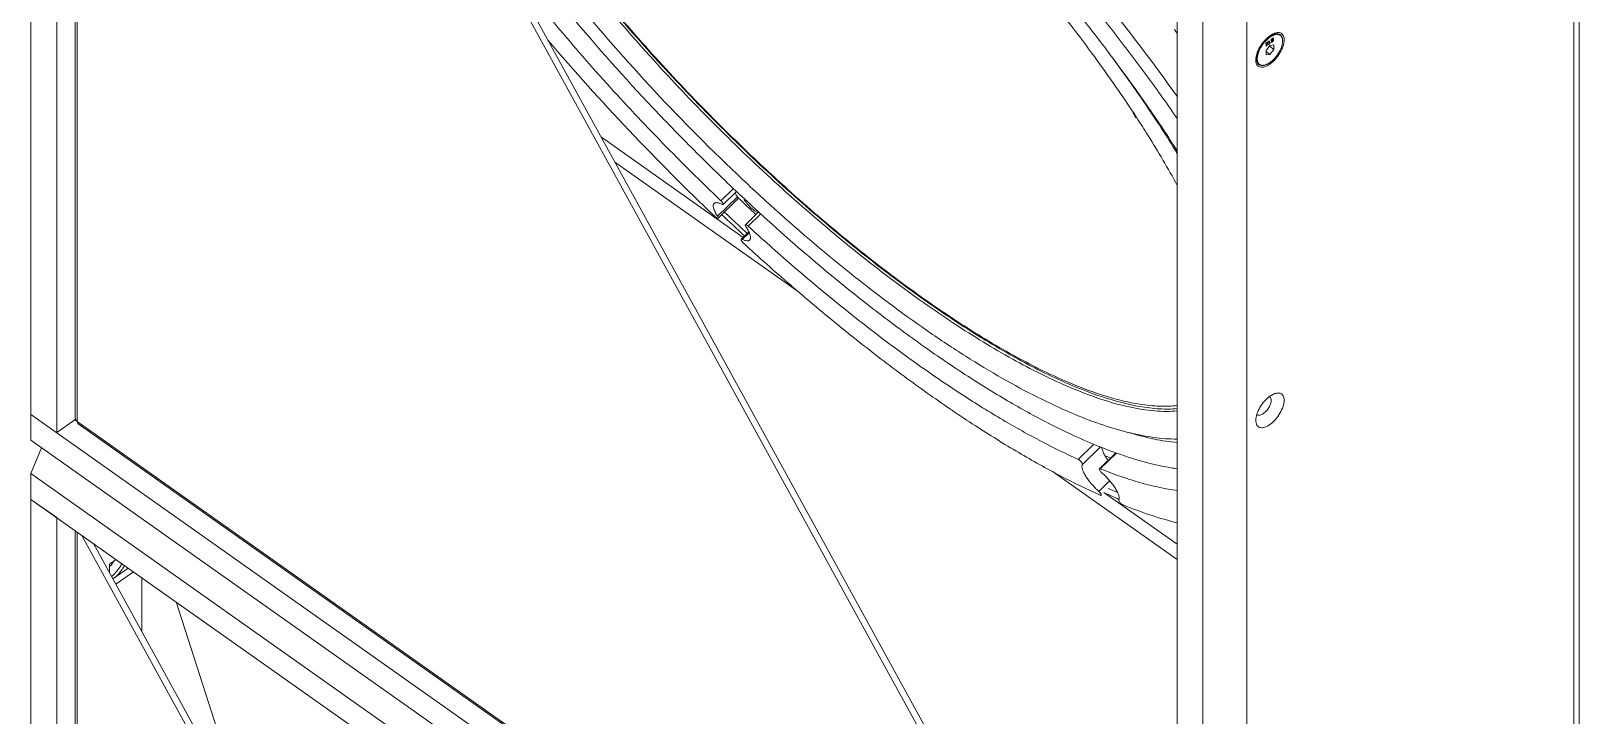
# Model space of a CAD drawing. Header units: millimetres. Extents: x 0 to 9253, y 0 to 2730.
# Drawn here: x 4928.4 to 5353.4, y 1533.5 to 1721.4 of the extents above; entities that cross this region are included whole.
import ezdxf

# ---------------------------------------------------------------- set-up
doc = ezdxf.new("R2010")
doc.units = ezdxf.units.MM
doc.layers.get('0').update_dxf_attribs({"lineweight": 13})

msp = doc.modelspace()

# ---------------------------------------------------------------- linework, layer by layer
at = {"color": 7, "linetype": 'Continuous'}
for p, q in [((4928.45, 1608.97), (4928.45, 1958.29)), ((4935.52, 1953.29), (4935.52, 1611.04)), ((4940.59, 1949.7), (4940.59, 1615.09)), ((4941.17, 1949.29), (4941.17, 1614.09)), ((4942.42, 1948.41), (5243.11, 1400.59)), ((5243.11, 1404.16), (4945.62, 1946.14)), ((5353.42, 1808.04), (5353.42, 1445.29)), ((5352, 1447.06), (5352, 1797.79)), ((5243.11, 1735.79), (5243.11, 1393.54)), ((5262.2, 1734.29), (5262.2, 1383.56)), ((5250.18, 1381.47), (5250.18, 1730.79)), ((5267.52, 1718.1), (5267.41, 1717.88)), ((5267.41, 1717.73), (5267.52, 1717.95)), ((5267.41, 1717.73), (5267.41, 1717.88)), ((5267.46, 1717.99), (5267.52, 1717.95)), ((5268.56, 1717.38), (5267.5, 1716.02)), ((5267.52, 1718.1), (5267.64, 1718.18)), ((5267.52, 1717.19), (5267.52, 1717.95)), ((5267.57, 1717.32), (5267.52, 1717.29)), ((5267.64, 1717.27), (5267.52, 1717.19)), ((5267.57, 1718.13), (5267.57, 1717.32)), ((5267.57, 1717.32), (5267.64, 1717.27)), ((5267.64, 1718.18), (5267.64, 1717.27)), ((5267.81, 1718.03), (5267.79, 1717.92)), ((5267.79, 1717.75), (5267.79, 1717.92)), ((5267.79, 1717.75), (5267.81, 1717.66)), ((5267.83, 1718.1), (5267.81, 1718.03)), ((5267.82, 1718.09), (5267.81, 1718.02)), ((5267.81, 1718.02), (5267.81, 1717.88)), ((5267.81, 1718.02), (5267.88, 1717.97)), ((5267.81, 1717.88), (5267.83, 1717.78)), ((5267.81, 1717.88), (5267.88, 1717.83)), ((5267.81, 1717.66), (5267.83, 1717.62)), ((5267.86, 1718.21), (5267.83, 1718.1)), ((5267.83, 1717.78), (5267.9, 1717.73)), ((5267.83, 1717.78), (5267.91, 1717.72)), ((5267.83, 1717.62), (5267.86, 1717.57)), ((5267.84, 1718.14), (5267.9, 1718.1)), ((5267.85, 1717.6), (5267.84, 1717.6)), ((5267.95, 1717.61), (5267.85, 1717.6)), ((5267.85, 1717.6), (5267.92, 1717.55)), ((5267.92, 1718.31), (5267.86, 1718.21)), ((5267.86, 1717.57), (5267.92, 1717.55)), ((5267.88, 1717.97), (5267.9, 1718.1)), ((5267.88, 1717.97), (5267.88, 1717.83)), ((5267.9, 1717.73), (5267.88, 1717.83)), ((5267.9, 1718.1), (5267.98, 1718.27)), ((5267.98, 1717.67), (5267.9, 1717.73)), ((5267.91, 1717.72), (5267.98, 1717.67)), ((5268.02, 1718.43), (5267.92, 1718.31)), ((5267.92, 1718.31), (5267.98, 1718.27)), ((5267.92, 1717.55), (5268.02, 1717.56)), ((5268.06, 1717.67), (5267.95, 1717.61)), ((5267.95, 1717.61), (5268.02, 1717.56)), ((5267.98, 1718.39), (5268.04, 1718.35)), ((5267.98, 1718.27), (5268.04, 1718.35)), ((5268.04, 1717.67), (5267.98, 1717.67)), ((5268.13, 1718.53), (5268.02, 1718.43)), ((5268.02, 1717.56), (5268.13, 1717.62)), ((5268.04, 1718.35), (5268.13, 1718.43)), ((5268.13, 1717.72), (5268.04, 1717.67)), ((5268.09, 1717.7), (5268.06, 1717.67)), ((5268.06, 1717.67), (5268.13, 1717.62)), ((5268.07, 1718.48), (5268.13, 1718.43)), ((5268.15, 1718.53), (5268.1, 1718.5)), ((5268.24, 1718.59), (5268.13, 1718.53)), ((5268.13, 1718.43), (5268.23, 1718.48)), ((5268.23, 1717.8), (5268.13, 1717.72)), ((5268.13, 1717.62), (5268.24, 1717.72)), ((5268.21, 1718.53), (5268.15, 1718.53)), ((5268.15, 1718.53), (5268.23, 1718.48)), ((5268.18, 1717.76), (5268.24, 1717.72)), ((5268.21, 1718.53), (5268.28, 1718.48)), ((5268.23, 1718.48), (5268.28, 1718.48)), ((5268.28, 1717.88), (5268.23, 1717.8)), ((5268.34, 1718.6), (5268.24, 1718.59)), ((5268.24, 1717.72), (5268.34, 1717.84)), ((5268.28, 1718.48), (5268.36, 1718.42)), ((5268.36, 1718.05), (5268.28, 1717.88)), ((5268.28, 1717.88), (5268.34, 1717.84)), ((5268.33, 1717.99), (5268.4, 1717.94)), ((5268.4, 1718.58), (5268.34, 1718.6)), ((5268.34, 1717.84), (5268.4, 1717.94)), ((5268.35, 1718.6), (5268.36, 1718.58)), ((5268.36, 1718.58), (5268.43, 1718.53)), ((5268.36, 1718.58), (5268.38, 1718.54)), ((5268.36, 1718.42), (5268.38, 1718.32)), ((5268.38, 1718.18), (5268.36, 1718.05)), ((5268.36, 1718.1), (5268.43, 1718.05)), ((5268.38, 1718.17), (5268.37, 1718.11)), ((5268.38, 1718.54), (5268.4, 1718.45)), ((5268.38, 1718.54), (5268.45, 1718.49)), ((5268.38, 1718.18), (5268.38, 1718.32)), ((5268.4, 1718.28), (5268.38, 1718.17)), ((5268.38, 1718.17), (5268.45, 1718.12)), ((5268.43, 1718.53), (5268.4, 1718.58)), ((5268.4, 1718.45), (5268.4, 1718.28)), ((5268.4, 1718.45), (5268.47, 1718.4)), ((5268.4, 1718.28), (5268.47, 1718.23)), ((5268.4, 1717.94), (5268.43, 1718.05)), ((5268.4, 1717.16), (5269.63, 1716.3)), ((5268.45, 1718.49), (5268.43, 1718.53)), ((5268.43, 1718.05), (5268.45, 1718.12)), ((5268.47, 1718.4), (5268.45, 1718.49)), ((5268.45, 1718.12), (5268.47, 1718.23)), ((5268.47, 1718.4), (5268.47, 1718.23)), ((5269.63, 1717.52), (5268.56, 1717.38)), ((5268.62, 1718.07), (5268.72, 1718.13)), ((5268.62, 1717.97), (5268.62, 1718.07)), ((5268.72, 1718.04), (5268.62, 1717.97)), ((5268.65, 1718.09), (5268.72, 1718.04)), ((5268.67, 1720.12), (5269.56, 1720.43)), ((5268.72, 1718.13), (5268.72, 1718.04)), ((5268.91, 1718.93), (5268.87, 1718.8)), ((5268.87, 1718.73), (5268.87, 1718.8)), ((5268.87, 1718.73), (5268.91, 1718.65)), ((5268.9, 1718.9), (5268.97, 1718.85)), ((5268.9, 1718.88), (5268.9, 1718.86)), ((5268.9, 1718.86), (5268.97, 1718.81)), ((5268.9, 1718.86), (5268.92, 1718.82)), ((5268.99, 1718.68), (5268.9, 1718.67)), ((5268.97, 1719.04), (5268.91, 1718.93)), ((5268.91, 1718.65), (5268.97, 1718.62)), ((5268.91, 1718.38), (5269, 1718.45)), ((5268.91, 1718.38), (5268.93, 1718.34)), ((5268.92, 1718.82), (5268.99, 1718.77)), ((5268.92, 1718.82), (5268.95, 1718.79)), ((5269.01, 1718.36), (5268.92, 1718.35)), ((5268.93, 1718.96), (5268.99, 1718.92)), ((5268.93, 1718.34), (5268.99, 1718.3)), ((5268.95, 1718.79), (5269.02, 1718.74)), ((5269.06, 1719.17), (5268.97, 1719.04)), ((5268.97, 1719.05), (5269.02, 1719.01)), ((5268.97, 1718.85), (5268.99, 1718.92)), ((5268.97, 1718.85), (5268.97, 1718.81)), ((5268.99, 1718.77), (5268.97, 1718.81)), ((5268.97, 1718.62), (5269.06, 1718.63)), ((5268.99, 1718.92), (5269.02, 1719.01)), ((5269.02, 1718.74), (5268.99, 1718.77)), ((5269.09, 1718.72), (5268.99, 1718.68)), ((5268.99, 1718.68), (5269.06, 1718.63)), ((5268.99, 1718.3), (5269.08, 1718.31)), ((5269.04, 1718.42), (5269, 1718.45)), ((5269.11, 1718.41), (5269.01, 1718.36)), ((5269.01, 1718.36), (5269.08, 1718.31)), ((5269.02, 1719.01), (5269.08, 1719.09)), ((5269.08, 1718.74), (5269.02, 1718.74)), ((5269.03, 1719.12), (5269.08, 1719.09)), ((5269.1, 1718.42), (5269.04, 1718.42)), ((5269.16, 1719.26), (5269.06, 1719.17)), ((5269.06, 1718.63), (5269.16, 1718.67)), ((5269.08, 1719.19), (5269.14, 1719.15)), ((5269.08, 1719.09), (5269.14, 1719.15)), ((5269.14, 1718.76), (5269.08, 1718.74)), ((5269.08, 1718.31), (5269.18, 1718.36)), ((5269.13, 1718.75), (5269.09, 1718.72)), ((5269.09, 1718.72), (5269.16, 1718.67)), ((5269.16, 1718.44), (5269.1, 1718.42)), ((5269.15, 1718.44), (5269.11, 1718.41)), ((5269.11, 1718.41), (5269.18, 1718.36)), ((5269.27, 1719.24), (5269.14, 1719.15)), ((5269.14, 1718.76), (5269.27, 1718.85)), ((5269.16, 1719.26), (5269.25, 1719.32)), ((5269.25, 1718.74), (5269.16, 1718.67)), ((5269.16, 1718.44), (5269.27, 1718.52)), ((5269.18, 1718.79), (5269.25, 1718.74)), ((5269.18, 1718.46), (5269.25, 1718.41)), ((5269.25, 1718.41), (5269.18, 1718.36)), ((5269.2, 1719.29), (5269.27, 1719.24)), ((5269.26, 1719.31), (5269.21, 1719.29)), ((5269.35, 1719.37), (5269.25, 1719.32)), ((5269.25, 1718.74), (5269.35, 1718.83)), ((5269.25, 1718.41), (5269.35, 1718.5)), ((5269.31, 1719.31), (5269.26, 1719.31)), ((5269.26, 1719.31), (5269.33, 1719.26)), ((5269.27, 1719.24), (5269.33, 1719.26)), ((5269.33, 1718.91), (5269.27, 1718.85)), ((5269.33, 1718.58), (5269.27, 1718.52)), ((5269.29, 1718.87), (5269.35, 1718.83)), ((5269.29, 1718.54), (5269.35, 1718.5)), ((5269.31, 1719.31), (5269.38, 1719.26)), ((5269.33, 1719.26), (5269.38, 1719.26)), ((5269.38, 1718.99), (5269.33, 1718.91)), ((5269.38, 1718.66), (5269.33, 1718.58)), ((5269.44, 1719.38), (5269.35, 1719.37)), ((5269.35, 1718.83), (5269.46, 1718.99)), ((5269.35, 1718.5), (5269.44, 1718.62)), ((5269.38, 1719.26), (5269.42, 1719.23)), ((5269.42, 1719.08), (5269.38, 1718.99)), ((5269.42, 1718.75), (5269.38, 1718.66)), ((5269.39, 1718.66), (5269.44, 1718.62)), ((5269.4, 1719.03), (5269.46, 1718.99)), ((5269.42, 1719.23), (5269.44, 1719.19)), ((5269.44, 1719.15), (5269.42, 1719.08)), ((5269.44, 1718.82), (5269.42, 1718.75)), ((5269.43, 1718.79), (5269.5, 1718.74)), ((5269.44, 1719.38), (5269.47, 1719.32)), ((5269.5, 1719.34), (5269.44, 1719.38)), ((5269.44, 1719.15), (5269.44, 1719.19)), ((5269.46, 1718.95), (5269.44, 1718.82)), ((5269.44, 1718.62), (5269.5, 1718.74)), ((5269.47, 1718.92), (5269.45, 1718.85)), ((5269.46, 1718.95), (5269.46, 1718.99)), ((5269.47, 1719.32), (5269.49, 1719.2)), ((5269.47, 1719.32), (5269.54, 1719.27)), ((5269.49, 1719.06), (5269.47, 1718.92)), ((5269.47, 1718.92), (5269.54, 1718.87)), ((5269.49, 1719.2), (5269.49, 1719.06)), ((5269.49, 1719.2), (5269.56, 1719.15)), ((5269.49, 1719.06), (5269.56, 1719.01)), ((5269.54, 1719.27), (5269.5, 1719.34)), ((5269.5, 1718.74), (5269.54, 1718.87)), ((5269.56, 1719.15), (5269.54, 1719.27)), ((5269.54, 1718.87), (5269.56, 1719.01)), ((5269.56, 1719.15), (5269.56, 1719.01)), ((5269.63, 1717.52), (5269.63, 1716.3)), ((5271.38, 1720.29), (5271.32, 1720.33)), ((5264.87, 1714.76), (5264.87, 1713.8)), ((5267.5, 1714.8), (5267.5, 1716.02)), ((5267.5, 1715.68), (5268.56, 1714.93)), ((5267.5, 1714.8), (5268.56, 1714.93)), ((5268.56, 1714.93), (5269.63, 1716.3)), ((5265.61, 1712.13), (5265.55, 1712.17)), ((5231.91, 1697.61), (5231.97, 1697.51)), ((5231.96, 1697.59), (5232.02, 1697.49)), ((5123.95, 1664.64), (5085.03, 1692.17)), ((5242.93, 1688), (5243.11, 1687.7)), ((5242.97, 1687.98), (5243.15, 1687.68)), ((5088.77, 1685.36), (5138.78, 1649.99)), ((5116.92, 1670.46), (5122.39, 1675.77)), ((5122.53, 1675.27), (5117.06, 1669.96)), ((5117.86, 1674.74), (5121.31, 1678.09)), ((5122.14, 1677.31), (5118.43, 1673.72)), ((5122.69, 1675.42), (5122.37, 1675.72)), ((5122.7, 1675.45), (5122.38, 1675.75)), ((5118.13, 1673.75), (5117.8, 1673.9)), ((5128.19, 1671.65), (5124.56, 1668.13)), ((5125.34, 1667.75), (5128.8, 1671.11)), ((5125.52, 1666.17), (5123.43, 1664.14)), ((5123.72, 1664.11), (5125.62, 1665.96)), ((5124.53, 1668.08), (5124.56, 1668.13)), ((4928.45, 1616.05), (5250.18, 1388.55)), ((4935.52, 1611.05), (4940.72, 1614.73)), ((4940.29, 1614.67), (4940.82, 1614.3)), ((4941.17, 1614.09), (5243.11, 1400.59)), ((4941.43, 1613.45), (5243.11, 1400.14)), ((5250.18, 1381.47), (4928.45, 1608.97)), ((4928.45, 1599.78), (4931.37, 1606.9)), ((5215.95, 1603.68), (5220.24, 1607.85)), ((5217.08, 1602.28), (5222.07, 1607.13)), ((5217.09, 1602.31), (5217.08, 1602.28)), ((5226.27, 1605.48), (5221.76, 1601.11)), ((5222, 1601.1), (5226.45, 1605.42)), ((4928.45, 1592.71), (4928.45, 1599.78)), ((5250.18, 1372.28), (4928.45, 1599.78)), ((5209.43, 1600.03), (5243.11, 1576.22)), ((5221.58, 1594.91), (5224.56, 1597.81)), ((5243.11, 1580.39), (5222.97, 1594.63)), ((4928.45, 1592.71), (4928.45, 1243.4)), ((4928.45, 1592.71), (4935.52, 1587.71)), ((4928.45, 1592.71), (5250.18, 1365.21)), ((4928.45, 1243.4), (4928.45, 1592.71)), ((4935.52, 1245.47), (4935.52, 1587.71)), ((4935.52, 1587.71), (4935.52, 1245.47)), ((4940.59, 1584.13), (4940.59, 1249.51)), ((4940.59, 1584.12), (4940.59, 1249.51)), ((4941.17, 1583.71), (4941.17, 1248.51)), ((4941.17, 1583.71), (4941.17, 1248.51)), ((4942.42, 1582.83), (5243.11, 1035.01)), ((4942.42, 1582.83), (5243.11, 1035.01)), ((5243.11, 1038.58), (4945.62, 1580.56)), ((5243.11, 1038.58), (4945.62, 1580.56)), ((4950.01, 1574.9), (4951.82, 1576.18)), ((4950.01, 1572.57), (4950.01, 1574.9)), ((4955.16, 1573.82), (4950.95, 1570.85)), ((4956.57, 1572.82), (4951.75, 1569.41)), ((4958.85, 1571.21), (4958.85, 1556.46)), ((4988.13, 1503.12), (4968.27, 1564.55))]:
    msp.add_line(p, q, dxfattribs=at)
for centre, radius, start, end in [((4821.66, 1405.49), 526.32, 36.7907, 36.94), ((5272.95, 1713.51), 7.53, 128.4228, 131.2285), ((5272.55, 1714.41), 6.91, 124.1634, 125.2675), ((5271.33, 1715.92), 4.62, 114.6967, 118.567), ((5271.67, 1715.89), 5.18, 114.8763, 118.6811), ((5270.85, 1716.93), 3.7, 110.2547, 111.2138), ((5270.57, 1719.26), 1.31, 65.3115, 67.1109), ((5270.59, 1719.29), 1.27, 59.884, 65.3309), ((5270.6, 1719.31), 1.25, 54.7384, 59.8805), ((5270.66, 1719.27), 1.25, 54.734, 58.035), ((5268.6, 1718.61), 3.43, 359.9991, 0.5386), ((5268.35, 1713.8), 3.48, 179.9992, 180.5137), ((5268.4, 1713.75), 3.5, 179.9992, 180.5137), ((5268.46, 1713.71), 3.5, 179.9991, 180.5386), ((5268.53, 1713.71), 3.43, 179.9991, 180.5386), ((5266.33, 1713.15), 1.26, 228.1075, 234.7205), ((5546.36, 2122.3), 615.79, 226.52709, 227.13665), ((5548.59, 2124.39), 625.27, 226.48199, 227.27026), ((5118.55, 1674.6), 0.95, 243.8008, 246.8671), ((5543.31, 2119.42), 617.03, 226.52869, 227.18674), ((5538.74, 2114.5), 610.31, 227.18802, 227.33271), ((5265.87, 1746.45), 133.59, 246.5584, 246.926), ((5266.18, 1746.99), 133.5, 246.5335, 246.9259), ((5268.09, 1620.24), 0.764, 54.7788, 65.313), ((5265.51, 1616.59), 0.764, 224.2411, 234.697), ((5295.3, 1761.79), 172.8, 245.3712, 245.9421), ((5294.05, 1752.52), 171.7, 245.9945, 246.6), ((5291.37, 1746.34), 164.97, 246.6029, 246.9262), ((4946.06, 1578.62), 5.91, 318.1631, 330.9458)]:
    msp.add_arc(centre, radius, start, end, dxfattribs=at)
for points, knots in [([(5212.72, 1623.89), (5210.29, 1624.94), (5205.31, 1627.27), (5194.93, 1632.76), (5181.32, 1641.12), (5164.61, 1652.97), (5147.43, 1666.67), (5130.18, 1681.91), (5113.27, 1698.34), (5097.09, 1715.58), (5082, 1733.23), (5068.35, 1750.89), (5056.46, 1768.14), (5048, 1782.23), (5042.38, 1793), (5038.88, 1800.51), (5036, 1807.63), (5033.74, 1814.33), (5032.12, 1820.57), (5031.15, 1826.31), (5030.84, 1831.53), (5031.2, 1836.2), (5032.22, 1840.31), (5033.41, 1842.72), (5034.1, 1843.79)], [0, 0, 0, 0, 0.026784, 0.055565, 0.118608, 0.188051, 0.262549, 0.340591, 0.420555, 0.50076, 0.579518, 0.655186, 0.726214, 0.791206, 0.821066, 0.848998, 0.874903, 0.898713, 0.920392, 0.939955, 0.957475, 0.973113, 0.987146, 1, 1, 1, 1]), ([(5213.02, 1624.53), (5210.61, 1625.57), (5205.68, 1627.88), (5195.42, 1633.31), (5181.95, 1641.56), (5165.42, 1653.25), (5148.42, 1666.77), (5131.35, 1681.81), (5114.58, 1698.03), (5098.51, 1715.06), (5083.5, 1732.53), (5069.88, 1750.02), (5057.96, 1767.14), (5049.44, 1781.14), (5043.74, 1791.88), (5040.16, 1799.38), (5037.18, 1806.51), (5034.81, 1813.24), (5033.07, 1819.51), (5031.96, 1825.31), (5031.5, 1830.6), (5031.69, 1835.36), (5032.53, 1839.57), (5033.58, 1842.08), (5034.21, 1843.2)], [0, 0, 0, 0, 0.026654, 0.055278, 0.117937, 0.186924, 0.260929, 0.338477, 0.417984, 0.49781, 0.576303, 0.651852, 0.722933, 0.788168, 0.818221, 0.846394, 0.872586, 0.896723, 0.918763, 0.938707, 0.956612, 0.972614, 0.986951, 1, 1, 1, 1]), ([(5213.15, 1624.89), (5210.83, 1625.88), (5206.07, 1628.08), (5196.14, 1633.23), (5183.12, 1641.09), (5167.1, 1652.26), (5150.6, 1665.2), (5133.98, 1679.63), (5117.59, 1695.25), (5101.8, 1711.7), (5086.95, 1728.63), (5073.37, 1745.68), (5061.34, 1762.46), (5052.62, 1776.25), (5046.67, 1786.89), (5042.86, 1794.38), (5039.61, 1801.53), (5036.94, 1808.32), (5034.85, 1814.71), (5033.37, 1820.66), (5032.5, 1826.14), (5032.17, 1832.45), (5032.79, 1836.98), (5033.76, 1839.61)], [0, 0, 0, 0, 0.026047, 0.054015, 0.115248, 0.182721, 0.255211, 0.331336, 0.409605, 0.488466, 0.56635, 0.641716, 0.713096, 0.77914, 0.809792, 0.838688, 0.865722, 0.890806, 0.913882, 0.934924, 0.953949, 0.971033, 1, 1, 1, 1]), ([(5111.1, 1822.05), (5116.66, 1818.2), (5127.89, 1809.9), (5144.47, 1796.29), (5161.02, 1781.35), (5177.21, 1765.38), (5192.7, 1748.73), (5207.16, 1731.73), (5220.29, 1714.75), (5228.26, 1703.27), (5231.96, 1697.59)], [0, 0, 0, 0, 0.116374, 0.240038, 0.368666, 0.499816, 0.630989, 0.759687, 0.883467, 1, 1, 1, 1]), ([(5164.51, 1788.3), (5172, 1781.18), (5186.6, 1766.58), (5203.89, 1747.56), (5216.98, 1732.02), (5226.25, 1720.42), (5234.97, 1708.88), (5240.48, 1701.13), (5243.13, 1697.28)], [0, 0, 0, 0, 0.257472, 0.513882, 0.639833, 0.763302, 0.883584, 1, 1, 1, 1]), ([(5243.11, 1688.43), (5240.57, 1692.41), (5235.22, 1700.45), (5226.61, 1712.46), (5217.3, 1724.6), (5207.36, 1736.79), (5196.86, 1748.91), (5185.91, 1760.88), (5174.58, 1772.59), (5166.81, 1780.19), (5162.88, 1783.93)], [0, 0, 0, 0, 0.113296, 0.231717, 0.354424, 0.480526, 0.609096, 0.739179, 0.869805, 1, 1, 1, 1]), ([(5123.82, 1680.55), (5115.51, 1688.39), (5099.49, 1704.52), (5080.93, 1725.74), (5067.33, 1743.01), (5058.08, 1755.7), (5049.75, 1768.13), (5044.71, 1776.43), (5042.37, 1780.51)], [0, 0, 0, 0, 0.265039, 0.526757, 0.653137, 0.774876, 0.890838, 1, 1, 1, 1]), ([(5219.01, 1608.33), (5215.43, 1609.86), (5208.07, 1613.33), (5196.93, 1619.44), (5185.3, 1626.62), (5173.27, 1634.8), (5160.95, 1643.91), (5144.06, 1657.37), (5127.42, 1672.08), (5111.18, 1687.79), (5095.26, 1704.14), (5076.64, 1725.06), (5059.73, 1746.63), (5047.74, 1763.76), (5042.31, 1772.2), (5039.76, 1776.38)], [0, 0, 0, 0, 0.046955, 0.098127, 0.1532, 0.211833, 0.273585, 0.337961, 0.472409, 0.541341, 0.610609, 0.74771, 0.87897, 0.941019, 1, 1, 1, 1]), ([(5198.79, 1758.08), (5206.91, 1749.17), (5222.28, 1731.34), (5236.54, 1712.6), (5243.15, 1703.24)], [0, 0, 0, 0, 0.5126, 1, 1, 1, 1]), ([(5058.36, 1740.73), (5062.74, 1735.01), (5071.87, 1723.59), (5086.38, 1706.86), (5101.73, 1690.49), (5112.42, 1679.92), (5117.86, 1674.74)], [0, 0, 0, 0, 0.243051, 0.493112, 0.746634, 1, 1, 1, 1]), ([(5116.24, 1670.37), (5108.15, 1678.06), (5092.44, 1693.82), (5077.56, 1710.38), (5070.38, 1718.83)], [0, 0, 0, 0, 0.501614, 1, 1, 1, 1]), ([(5264.87, 1713.8), (5264.87, 1714.02), (5264.91, 1714.48), (5265.08, 1715.18), (5265.34, 1715.92), (5265.69, 1716.67), (5266.13, 1717.4), (5266.63, 1718.11), (5267.18, 1718.76), (5267.58, 1719.15), (5267.79, 1719.33)], [0, 0, 0, 0, 0.101802, 0.214792, 0.337334, 0.467092, 0.601289, 0.736896, 0.870804, 1, 1, 1, 1]), ([(5267.95, 1719.56), (5267.31, 1719.01), (5266.2, 1717.74), (5265.39, 1716.26), (5265.1, 1715.48)], [0, 0, 0, 0, 0.501341, 1, 1, 1, 1]), ([(5265.1, 1713.71), (5265.1, 1713.92), (5265.14, 1714.38), (5265.3, 1715.07), (5265.56, 1715.8), (5265.91, 1716.54), (5266.34, 1717.26), (5266.84, 1717.96), (5267.38, 1718.6), (5267.78, 1718.99), (5267.99, 1719.17)], [0, 0, 0, 0, 0.101809, 0.21482, 0.33739, 0.467175, 0.601392, 0.736997, 0.870873, 1, 1, 1, 1]), ([(5272.03, 1718.61), (5272.03, 1718.49), (5272.02, 1718.25), (5271.95, 1717.74), (5271.78, 1717.07), (5271.46, 1716.26), (5271.03, 1715.44), (5270.51, 1714.64), (5269.92, 1713.9), (5269.28, 1713.25), (5268.61, 1712.7), (5268.04, 1712.35), (5267.59, 1712.14), (5267.27, 1712.02), (5266.96, 1711.95), (5266.67, 1711.91), (5266.39, 1711.92), (5266.13, 1711.96), (5265.9, 1712.05), (5265.69, 1712.18), (5265.51, 1712.35), (5265.37, 1712.55), (5265.25, 1712.79), (5265.16, 1713.06), (5265.11, 1713.36), (5265.1, 1713.57), (5265.1, 1713.68)], [0, 0, 0, 0, 0.029644, 0.06125, 0.129801, 0.20439, 0.283166, 0.363967, 0.444489, 0.522448, 0.59574, 0.66262, 0.693291, 0.721991, 0.748719, 0.77356, 0.796699, 0.818437, 0.839192, 0.859486, 0.879891, 0.900968, 0.9232, 0.946964, 0.972525, 1, 1, 1, 1]), ([(5267.6, 1719.09), (5267.37, 1718.87), (5266.93, 1718.41), (5266.34, 1717.64), (5265.82, 1716.82), (5265.54, 1716.25), (5265.42, 1715.96)], [0, 0, 0, 0, 0.247241, 0.501137, 0.754455, 1, 1, 1, 1]), ([(5265.48, 1715.92), (5265.6, 1716.21), (5265.88, 1716.78), (5266.39, 1717.6), (5266.98, 1718.36), (5267.43, 1718.83), (5267.65, 1719.05)], [0, 0, 0, 0, 0.245539, 0.498854, 0.752751, 1, 1, 1, 1]), ([(5272.06, 1718.66), (5272.06, 1718.46), (5272.02, 1718.05), (5271.89, 1717.42), (5271.68, 1716.75), (5271.38, 1716.08), (5271.02, 1715.41), (5270.6, 1714.76), (5270.13, 1714.14), (5269.62, 1713.57), (5269.08, 1713.06), (5268.53, 1712.63), (5267.98, 1712.29), (5267.44, 1712.04), (5266.92, 1711.89), (5266.43, 1711.85), (5266.05, 1711.91), (5265.78, 1712.01), (5265.66, 1712.09), (5265.61, 1712.13)], [0, 0, 0, 0, 0.057138, 0.119733, 0.187177, 0.258531, 0.332631, 0.408169, 0.483763, 0.558032, 0.629658, 0.697462, 0.760484, 0.818083, 0.870065, 0.916827, 0.95949, 0.979883, 1, 1, 1, 1]), ([(5268.42, 1719.77), (5268.35, 1719.72), (5268.06, 1719.51), (5267.79, 1719.28), (5267.6, 1719.09)], [0, 0, 0, 0, 0.241523, 1, 1, 1, 1]), ([(5267.65, 1719.05), (5267.72, 1719.11), (5267.98, 1719.35), (5268.26, 1719.58), (5268.48, 1719.73)], [0, 0, 0, 0, 0.258081, 1, 1, 1, 1]), ([(5267.79, 1719.33), (5267.94, 1719.46), (5268.22, 1719.69), (5268.67, 1720), (5269.11, 1720.25), (5269.41, 1720.38), (5269.56, 1720.43)], [0, 0, 0, 0, 0.274413, 0.533926, 0.776293, 1, 1, 1, 1]), ([(5268.56, 1720.05), (5268.51, 1720.01), (5268.3, 1719.86), (5268.1, 1719.69), (5267.95, 1719.56)], [0, 0, 0, 0, 0.24329, 1, 1, 1, 1]), ([(5268.27, 1719.4), (5268.41, 1719.51), (5268.68, 1719.71), (5268.98, 1719.89), (5269.12, 1719.97)], [0, 0, 0, 0, 0.515448, 1, 1, 1, 1]), ([(5269.51, 1720.38), (5269.32, 1720.31), (5268.95, 1720.12), (5268.6, 1719.9), (5268.42, 1719.77)], [0, 0, 0, 0, 0.477049, 1, 1, 1, 1]), ([(5268.48, 1719.73), (5268.61, 1719.83), (5268.88, 1720), (5269.16, 1720.15), (5269.3, 1720.22)], [0, 0, 0, 0, 0.516371, 1, 1, 1, 1]), ([(5268.56, 1712.27), (5269.11, 1712.66), (5270.13, 1713.61), (5271.35, 1715.29), (5272.19, 1717.08), (5272.45, 1718.33), (5272.45, 1718.91)], [0, 0, 0, 0, 0.253701, 0.524646, 0.782308, 1, 1, 1, 1]), ([(5269.18, 1720.43), (5269.14, 1720.41), (5268.97, 1720.31), (5268.8, 1720.21), (5268.67, 1720.12)], [0, 0, 0, 0, 0.243616, 1, 1, 1, 1]), ([(5269.3, 1720.22), (5269.32, 1720.23), (5269.41, 1720.27), (5269.5, 1720.31), (5269.57, 1720.34)], [0, 0, 0, 0, 0.254907, 1, 1, 1, 1]), ([(5269.4, 1720.11), (5269.58, 1720.19), (5269.84, 1720.29), (5270.19, 1720.37), (5270.51, 1720.41), (5270.82, 1720.4), (5271.1, 1720.32), (5271.29, 1720.23), (5271.46, 1720.12), (5271.6, 1719.98), (5271.73, 1719.81), (5271.84, 1719.62), (5271.92, 1719.4), (5272, 1719.08), (5272.03, 1718.82), (5272.03, 1718.64)], [0, 0, 0, 0, 0.151793, 0.221232, 0.286521, 0.405927, 0.461526, 0.515424, 0.568636, 0.622237, 0.677269, 0.734651, 0.795146, 0.859338, 1, 1, 1, 1]), ([(5269.86, 1720.74), (5269.83, 1720.73), (5269.7, 1720.68), (5269.58, 1720.63), (5269.49, 1720.59)], [0, 0, 0, 0, 0.243566, 1, 1, 1, 1]), ([(5269.56, 1720.43), (5269.72, 1720.49), (5270.04, 1720.57), (5270.52, 1720.61), (5270.89, 1720.55), (5271.15, 1720.44), (5271.27, 1720.37), (5271.32, 1720.33)], [0, 0, 0, 0, 0.284745, 0.541525, 0.776473, 0.888968, 1, 1, 1, 1]), ([(5271.08, 1720.46), (5270.98, 1720.51), (5270.75, 1720.57), (5270.38, 1720.59), (5269.98, 1720.53), (5269.71, 1720.45), (5269.57, 1720.4)], [0, 0, 0, 0, 0.218838, 0.454967, 0.714307, 1, 1, 1, 1]), ([(5269.57, 1720.34), (5269.73, 1720.4), (5270.05, 1720.5), (5270.52, 1720.56), (5270.89, 1720.51), (5271.15, 1720.43), (5271.27, 1720.36), (5271.32, 1720.33)], [0, 0, 0, 0, 0.290973, 0.550348, 0.783204, 0.892874, 1, 1, 1, 1]), ([(5272.03, 1720.38), (5271.92, 1720.51), (5271.65, 1720.75), (5271.11, 1720.93), (5270.5, 1720.93), (5270.08, 1720.82), (5269.86, 1720.74)], [0, 0, 0, 0, 0.222957, 0.451724, 0.706641, 1, 1, 1, 1]), ([(5271.38, 1720.29), (5271.44, 1720.25), (5271.54, 1720.16), (5271.73, 1719.95), (5271.91, 1719.63), (5272.03, 1719.16), (5272.06, 1718.83), (5272.06, 1718.66)], [0, 0, 0, 0, 0.111032, 0.223527, 0.458475, 0.715255, 1, 1, 1, 1]), ([(5272.45, 1718.91), (5272.45, 1719.05), (5272.43, 1719.57), (5272.26, 1720.09), (5272.03, 1720.38)], [0, 0, 0, 0, 0.28432, 1, 1, 1, 1]), ([(5225.07, 1714.39), (5228.31, 1709.99), (5234.47, 1701.31), (5240.26, 1692.39), (5242.97, 1687.98)], [0, 0, 0, 0, 0.514033, 1, 1, 1, 1]), ([(5264.87, 1714.75), (5264.84, 1714.63), (5264.73, 1714.19), (5264.68, 1713.74), (5264.68, 1713.41)], [0, 0, 0, 0, 0.268187, 1, 1, 1, 1]), ([(5264.68, 1713.41), (5264.68, 1713.36), (5264.68, 1713.16), (5264.7, 1712.97), (5264.72, 1712.82)], [0, 0, 0, 0, 0.260727, 1, 1, 1, 1]), ([(5264.72, 1712.82), (5264.74, 1712.74), (5264.81, 1712.42), (5264.95, 1712.12), (5265.1, 1711.94)], [0, 0, 0, 0, 0.271555, 1, 1, 1, 1]), ([(5265.1, 1715.48), (5265.08, 1715.42), (5264.99, 1715.18), (5264.92, 1714.93), (5264.87, 1714.75)], [0, 0, 0, 0, 0.256149, 1, 1, 1, 1]), ([(5265.55, 1712.17), (5265.49, 1712.21), (5265.39, 1712.29), (5265.2, 1712.5), (5265.02, 1712.82), (5264.9, 1713.27), (5264.87, 1713.6), (5264.87, 1713.77)], [0, 0, 0, 0, 0.111341, 0.224105, 0.459343, 0.715925, 1, 1, 1, 1]), ([(5265.42, 1715.96), (5265.33, 1715.77), (5265.19, 1715.38), (5265.03, 1714.82), (5264.92, 1714.27), (5264.9, 1713.92), (5264.9, 1713.75)], [0, 0, 0, 0, 0.275372, 0.535483, 0.777657, 1, 1, 1, 1]), ([(5264.9, 1713.72), (5264.9, 1713.55), (5264.93, 1713.23), (5265.05, 1712.79), (5265.22, 1712.48), (5265.4, 1712.29), (5265.5, 1712.2), (5265.55, 1712.17)], [0, 0, 0, 0, 0.288939, 0.547014, 0.780263, 0.891055, 1, 1, 1, 1]), ([(5264.96, 1713.71), (5264.96, 1713.88), (5264.98, 1714.23), (5265.08, 1714.77), (5265.25, 1715.34), (5265.39, 1715.72), (5265.48, 1715.92)], [0, 0, 0, 0, 0.222346, 0.46452, 0.724629, 1, 1, 1, 1]), ([(5265.49, 1712.22), (5265.45, 1712.25), (5265.37, 1712.34), (5265.22, 1712.53), (5265.08, 1712.83), (5264.98, 1713.23), (5264.96, 1713.52), (5264.96, 1713.67)], [0, 0, 0, 0, 0.108571, 0.219835, 0.454933, 0.713559, 1, 1, 1, 1]), ([(5265.1, 1711.94), (5265.26, 1711.74), (5265.71, 1711.42), (5266.6, 1711.35), (5267.59, 1711.66), (5268.23, 1712.04), (5268.56, 1712.27)], [0, 0, 0, 0, 0.197817, 0.415521, 0.681178, 1, 1, 1, 1]), ([(5230.82, 1699.31), (5230.91, 1699.12), (5231.22, 1698.51), (5231.52, 1697.9), (5231.72, 1697.48)], [0, 0, 0, 0, 0.31607, 1, 1, 1, 1]), ([(5232.02, 1697.49), (5233.05, 1695.91), (5236.93, 1689.83), (5240.59, 1683.6), (5243.14, 1678.91)], [0, 0, 0, 0, 0.260766, 1, 1, 1, 1]), ([(5131.33, 1673.61), (5130.7, 1674.18), (5128.18, 1676.48), (5125.68, 1678.8), (5123.82, 1680.55)], [0, 0, 0, 0, 0.249022, 1, 1, 1, 1]), ([(5117.86, 1674.74), (5117.96, 1674.64), (5118.1, 1674.49), (5118.26, 1674.28), (5118.36, 1674.13), (5118.42, 1674), (5118.46, 1673.88), (5118.47, 1673.79), (5118.45, 1673.73), (5118.43, 1673.72)], [0, 0, 0, 0, 0.343281, 0.503936, 0.648616, 0.772125, 0.870891, 0.944609, 1, 1, 1, 1]), ([(5122.39, 1675.77), (5122.33, 1675.87), (5122.09, 1676.25), (5121.87, 1676.63), (5121.73, 1676.93)], [0, 0, 0, 0, 0.265624, 1, 1, 1, 1]), ([(5122.53, 1675.27), (5122.57, 1675.31), (5122.56, 1675.42), (5122.52, 1675.53), (5122.48, 1675.64), (5122.43, 1675.72), (5122.39, 1675.77)], [0, 0, 0, 0, 0.348621, 0.483916, 0.638805, 1, 1, 1, 1]), ([(5124.1, 1675.46), (5124.17, 1675.27), (5124.36, 1674.88), (5124.9, 1674.06), (5125.76, 1673.07), (5126.75, 1672.21), (5127.53, 1671.72), (5127.9, 1671.56), (5128.07, 1671.52)], [0, 0, 0, 0, 0.102769, 0.227538, 0.514123, 0.792886, 0.908556, 1, 1, 1, 1]), ([(5115.99, 1673.99), (5115.92, 1673.92), (5115.81, 1673.76), (5115.74, 1673.45), (5115.76, 1673.08), (5115.83, 1672.73), (5115.92, 1672.43), (5116.04, 1672.08), (5116.25, 1671.63), (5116.55, 1671.05), (5116.79, 1670.66), (5116.92, 1670.46)], [0, 0, 0, 0, 0.069928, 0.149323, 0.244423, 0.358207, 0.422435, 0.491518, 0.643841, 0.814044, 1, 1, 1, 1]), ([(5117.8, 1673.9), (5117.61, 1673.98), (5117.25, 1674.12), (5116.79, 1674.2), (5116.48, 1674.2), (5116.29, 1674.16), (5116.12, 1674.09), (5116.03, 1674.02), (5115.99, 1673.99)], [0, 0, 0, 0, 0.332821, 0.603877, 0.717903, 0.819737, 0.912383, 1, 1, 1, 1]), ([(5116.8, 1669.97), (5116.7, 1670.01), (5116.51, 1670.13), (5116.33, 1670.28), (5116.24, 1670.37)], [0, 0, 0, 0, 0.446236, 1, 1, 1, 1]), ([(5116.92, 1670.46), (5116.96, 1670.41), (5117.01, 1670.33), (5117.05, 1670.22), (5117.09, 1670.11), (5117.1, 1670), (5117.06, 1669.96)], [0, 0, 0, 0, 0.361195, 0.516084, 0.65138, 1, 1, 1, 1]), ([(5118.43, 1673.72), (5118.42, 1673.71), (5118.39, 1673.69), (5118.33, 1673.69), (5118.25, 1673.7), (5118.2, 1673.72), (5118.17, 1673.73)], [0, 0, 0, 0, 0.179245, 0.394964, 0.667091, 1, 1, 1, 1]), ([(5213.96, 1616.49), (5210.86, 1617.81), (5204.49, 1620.8), (5194.85, 1626), (5184.81, 1632.08), (5170.62, 1641.51), (5152.49, 1655.15), (5138.42, 1667.19), (5131.33, 1673.61)], [0, 0, 0, 0, 0.100322, 0.209063, 0.325634, 0.449445, 0.715518, 1, 1, 1, 1]), ([(5117.06, 1669.96), (5117.05, 1669.95), (5117.01, 1669.93), (5116.95, 1669.93), (5116.88, 1669.94), (5116.83, 1669.96), (5116.8, 1669.97)], [0, 0, 0, 0, 0.179251, 0.394931, 0.667023, 1, 1, 1, 1]), ([(5124.7, 1667.6), (5124.65, 1667.69), (5124.57, 1667.82), (5124.52, 1667.99), (5124.52, 1668.06), (5124.53, 1668.08)], [0, 0, 0, 0, 0.616201, 0.837431, 1, 1, 1, 1]), ([(5124.56, 1668.13), (5124.57, 1668.14), (5124.61, 1668.16), (5124.68, 1668.16), (5124.76, 1668.14), (5124.86, 1668.1), (5124.97, 1668.03), (5125.14, 1667.92), (5125.26, 1667.82), (5125.34, 1667.75)], [0, 0, 0, 0, 0.059741, 0.133702, 0.228837, 0.346699, 0.48596, 0.643943, 1, 1, 1, 1]), ([(5125.92, 1664.24), (5125.94, 1664.32), (5125.98, 1664.52), (5125.96, 1664.85), (5125.89, 1665.22), (5125.7, 1665.81), (5125.32, 1666.62), (5124.93, 1667.26), (5124.7, 1667.6)], [0, 0, 0, 0, 0.075049, 0.163117, 0.265975, 0.384196, 0.665455, 1, 1, 1, 1]), ([(5125.34, 1667.75), (5129.26, 1664.15), (5137.11, 1657.15), (5149.02, 1647.14), (5160.86, 1637.8), (5172.52, 1629.22), (5183.92, 1621.46), (5194.96, 1614.59), (5205.55, 1608.65), (5212.54, 1605.22), (5215.95, 1603.68)], [0, 0, 0, 0, 0.143339, 0.283342, 0.418983, 0.549281, 0.673321, 0.790264, 0.899365, 1, 1, 1, 1]), ([(5124.04, 1663.08), (5123.94, 1663.17), (5123.77, 1663.35), (5123.58, 1663.6), (5123.47, 1663.79), (5123.42, 1663.91), (5123.39, 1664.01), (5123.39, 1664.07), (5123.4, 1664.1)], [0, 0, 0, 0, 0.32202, 0.6196, 0.746275, 0.852714, 0.936947, 1, 1, 1, 1]), ([(5123.4, 1664.1), (5123.4, 1664.1), (5123.41, 1664.12), (5123.42, 1664.13), (5123.43, 1664.14)], [0, 0, 0, 0, 0.263028, 1, 1, 1, 1]), ([(5123.43, 1664.14), (5123.44, 1664.15), (5123.48, 1664.17), (5123.55, 1664.17), (5123.63, 1664.15), (5123.69, 1664.13), (5123.72, 1664.11)], [0, 0, 0, 0, 0.174047, 0.387852, 0.661878, 1, 1, 1, 1]), ([(5123.72, 1664.11), (5123.93, 1664.01), (5124.34, 1663.85), (5124.84, 1663.73), (5125.19, 1663.72), (5125.41, 1663.75), (5125.59, 1663.82), (5125.69, 1663.9), (5125.74, 1663.94)], [0, 0, 0, 0, 0.33763, 0.610802, 0.724476, 0.824917, 0.915248, 1, 1, 1, 1]), ([(5221.93, 1593.86), (5218.25, 1595.52), (5210.7, 1599.23), (5199.27, 1605.63), (5187.34, 1613.05), (5175.02, 1621.43), (5162.42, 1630.7), (5149.63, 1640.79), (5136.76, 1651.62), (5128.28, 1659.19), (5124.04, 1663.08)], [0, 0, 0, 0, 0.100567, 0.209627, 0.326553, 0.450595, 0.580913, 0.716584, 0.856623, 1, 1, 1, 1]), ([(5125.74, 1663.94), (5125.78, 1663.98), (5125.85, 1664.07), (5125.9, 1664.18), (5125.92, 1664.24)], [0, 0, 0, 0, 0.485831, 1, 1, 1, 1]), ([(5232.89, 1618.83), (5231.38, 1619.07), (5228.26, 1619.7), (5221.6, 1621.54), (5216.57, 1623.44), (5213.15, 1624.89)], [0, 0, 0, 0, 0.221542, 0.462073, 1, 1, 1, 1]), ([(5243.17, 1617.03), (5241.12, 1616.82), (5236.66, 1616.86), (5229.58, 1618.02), (5221.73, 1620.26), (5216.33, 1622.35), (5213.51, 1623.55)], [0, 0, 0, 0, 0.201433, 0.434092, 0.700213, 1, 1, 1, 1]), ([(5232.8, 1618.22), (5229.77, 1618.75), (5223.33, 1620.42), (5217.13, 1622.78), (5213.86, 1624.17)], [0, 0, 0, 0, 0.4643, 1, 1, 1, 1]), ([(5268.56, 1621.05), (5268.02, 1620.67), (5266.99, 1619.71), (5265.77, 1618.03), (5264.94, 1616.24), (5264.68, 1614.99), (5264.68, 1614.41)], [0, 0, 0, 0, 0.253701, 0.524646, 0.782308, 1, 1, 1, 1]), ([(5266.8, 1616.29), (5267.09, 1616.5), (5267.65, 1617.02), (5268.32, 1617.94), (5268.78, 1618.92), (5268.92, 1619.6), (5268.92, 1619.91)], [0, 0, 0, 0, 0.253664, 0.52465, 0.78234, 1, 1, 1, 1]), ([(5268.92, 1619.91), (5268.92, 1620.11), (5268.87, 1620.47), (5268.66, 1620.77), (5268.53, 1620.86)], [0, 0, 0, 0, 0.549302, 1, 1, 1, 1]), ([(5269.86, 1621.75), (5269.75, 1621.71), (5269.3, 1621.52), (5268.87, 1621.27), (5268.56, 1621.05)], [0, 0, 0, 0, 0.231252, 1, 1, 1, 1]), ([(5268.56, 1613.27), (5269.11, 1613.66), (5270.13, 1614.61), (5271.35, 1616.29), (5272.19, 1618.09), (5272.45, 1619.34), (5272.45, 1619.91)], [0, 0, 0, 0, 0.253701, 0.524646, 0.782308, 1, 1, 1, 1]), ([(5272.45, 1619.91), (5272.45, 1620.27), (5272.37, 1620.93), (5271.8, 1621.74), (5270.84, 1622.01), (5270.2, 1621.86), (5269.86, 1621.75)], [0, 0, 0, 0, 0.274851, 0.500018, 0.725179, 1, 1, 1, 1]), ([(4940.59, 1615.09), (4940.59, 1614.9), (4940.71, 1614.5), (4941, 1614.21), (4941.17, 1614.09)], [0, 0, 0, 0, 0.471034, 1, 1, 1, 1]), ([(5243.13, 1609.27), (5240.96, 1609.26), (5236.39, 1609.62), (5229.33, 1611.05), (5221.76, 1613.36), (5216.61, 1615.36), (5213.96, 1616.49)], [0, 0, 0, 0, 0.215541, 0.452722, 0.714105, 1, 1, 1, 1]), ([(5243.17, 1617.63), (5241.54, 1617.48), (5238.06, 1617.47), (5234.61, 1617.9), (5232.8, 1618.22)], [0, 0, 0, 0, 0.471025, 1, 1, 1, 1]), ([(5243.13, 1618.51), (5241.54, 1618.31), (5238.1, 1618.19), (5234.68, 1618.55), (5232.89, 1618.83)], [0, 0, 0, 0, 0.470485, 1, 1, 1, 1]), ([(5265.06, 1615.96), (5265.16, 1615.89), (5265.42, 1615.8), (5265.85, 1615.82), (5266.33, 1615.99), (5266.64, 1616.18), (5266.8, 1616.29)], [0, 0, 0, 0, 0.195685, 0.419998, 0.68823, 1, 1, 1, 1]), ([(4941.17, 1614.09), (4941.17, 1613.96), (4941.2, 1613.72), (4941.35, 1613.51), (4941.43, 1613.45)], [0, 0, 0, 0, 0.549315, 1, 1, 1, 1]), ([(5243.14, 1608.3), (5241.03, 1608.5), (5236.59, 1609.2), (5232.25, 1610.35), (5229.98, 1611.04)], [0, 0, 0, 0, 0.47189, 1, 1, 1, 1]), ([(5264.68, 1614.41), (5264.68, 1614.18), (5264.72, 1613.73), (5264.93, 1613.14), (5265.3, 1612.69), (5265.82, 1612.43), (5266.44, 1612.37), (5267.41, 1612.56), (5268.11, 1612.95), (5268.56, 1613.27)], [0, 0, 0, 0, 0.132214, 0.246897, 0.349689, 0.450966, 0.56152, 0.688704, 1, 1, 1, 1]), ([(5235.73, 1602.58), (5233, 1603.26), (5227.35, 1604.98), (5221.85, 1607.13), (5219.01, 1608.33)], [0, 0, 0, 0, 0.477387, 1, 1, 1, 1]), ([(5223.24, 1604.79), (5223.12, 1605), (5222.91, 1605.4), (5222.65, 1605.98), (5222.49, 1606.51), (5222.43, 1606.84), (5222.43, 1606.99)], [0, 0, 0, 0, 0.305179, 0.574955, 0.806691, 1, 1, 1, 1]), ([(5215.95, 1603.68), (5216.01, 1603.65), (5216.15, 1603.57), (5216.43, 1603.36), (5216.69, 1603.09), (5216.91, 1602.81), (5217.03, 1602.61), (5217.09, 1602.45), (5217.1, 1602.34), (5217.09, 1602.31)], [0, 0, 0, 0, 0.117114, 0.257798, 0.567415, 0.713227, 0.838289, 0.934646, 1, 1, 1, 1]), ([(5217.08, 1602.28), (5217.07, 1602.27), (5217.05, 1602.22), (5217.02, 1602.17), (5217.01, 1602.12)], [0, 0, 0, 0, 0.243098, 1, 1, 1, 1]), ([(5224.14, 1603.42), (5224.06, 1603.54), (5223.74, 1603.98), (5223.44, 1604.44), (5223.24, 1604.79)], [0, 0, 0, 0, 0.263565, 1, 1, 1, 1]), ([(5243.16, 1601.12), (5242.55, 1601.2), (5240.06, 1601.58), (5237.59, 1602.11), (5235.73, 1602.58)], [0, 0, 0, 0, 0.240962, 1, 1, 1, 1]), ([(5217.01, 1602.12), (5216.95, 1601.95), (5216.95, 1601.64), (5217.02, 1601.21), (5217.18, 1600.68), (5217.51, 1599.93), (5218.06, 1598.97), (5218.77, 1597.95), (5219.62, 1596.91), (5220.56, 1595.88), (5221.23, 1595.23), (5221.58, 1594.91)], [0, 0, 0, 0, 0.062954, 0.102342, 0.147375, 0.254099, 0.381092, 0.524445, 0.679182, 0.839678, 1, 1, 1, 1]), ([(5221.87, 1600.64), (5221.84, 1600.69), (5221.79, 1600.76), (5221.75, 1600.87), (5221.72, 1600.96), (5221.71, 1601.07), (5221.76, 1601.11)], [0, 0, 0, 0, 0.359516, 0.513352, 0.647861, 1, 1, 1, 1]), ([(5221.76, 1601.11), (5221.77, 1601.12), (5221.8, 1601.14), (5221.86, 1601.14), (5221.92, 1601.13), (5221.97, 1601.11), (5222, 1601.1)], [0, 0, 0, 0, 0.18259, 0.399426, 0.670136, 1, 1, 1, 1]), ([(5222.4, 1600.02), (5222.3, 1600.11), (5222.1, 1600.31), (5221.94, 1600.53), (5221.87, 1600.64)], [0, 0, 0, 0, 0.519421, 1, 1, 1, 1]), ([(5222, 1601.1), (5223.89, 1600.35), (5227.58, 1598.96), (5233.02, 1597.24), (5238.16, 1595.95), (5241.5, 1595.34), (5243.12, 1595.12)], [0, 0, 0, 0, 0.277574, 0.536752, 0.777477, 1, 1, 1, 1]), ([(5226.16, 1595.66), (5225.92, 1596.03), (5225.4, 1596.8), (5224.5, 1597.91), (5223.5, 1598.99), (5222.78, 1599.68), (5222.4, 1600.02)], [0, 0, 0, 0, 0.230243, 0.480631, 0.740853, 1, 1, 1, 1]), ([(5221.58, 1594.91), (5221.72, 1594.79), (5221.9, 1594.59), (5222.1, 1594.31), (5222.17, 1594.18), (5222.2, 1594.11)], [0, 0, 0, 0, 0.547849, 0.794591, 1, 1, 1, 1]), ([(5222.21, 1593.84), (5222.2, 1593.83), (5222.16, 1593.81), (5222.1, 1593.81), (5222.02, 1593.82), (5221.96, 1593.85), (5221.93, 1593.86)], [0, 0, 0, 0, 0.176279, 0.390789, 0.663874, 1, 1, 1, 1]), ([(5222.2, 1594.11), (5222.22, 1594.07), (5222.24, 1594), (5222.24, 1593.91), (5222.23, 1593.88)], [0, 0, 0, 0, 0.58431, 1, 1, 1, 1]), ([(5222.23, 1593.88), (5222.23, 1593.88), (5222.23, 1593.86), (5222.22, 1593.85), (5222.21, 1593.84)], [0, 0, 0, 0, 0.263043, 1, 1, 1, 1]), ([(5227.17, 1592.69), (5226.83, 1592.84), (5225.45, 1593.45), (5224.07, 1594.07), (5223.04, 1594.55)], [0, 0, 0, 0, 0.246556, 1, 1, 1, 1]), ([(5227.08, 1592.57), (5227.16, 1592.73), (5227.19, 1593.03), (5227.14, 1593.45), (5227.04, 1593.82), (5226.9, 1594.24), (5226.62, 1594.87), (5226.35, 1595.34), (5226.16, 1595.66)], [0, 0, 0, 0, 0.160693, 0.262044, 0.379064, 0.512019, 0.660524, 1, 1, 1, 1]), ([(5227.21, 1592.13), (5227.18, 1592.18), (5227.13, 1592.26), (5227.08, 1592.38), (5227.06, 1592.49), (5227.07, 1592.55), (5227.08, 1592.57)], [0, 0, 0, 0, 0.339567, 0.621162, 0.839224, 1, 1, 1, 1]), ([(5228.25, 1591.17), (5228.21, 1591.19), (5228.12, 1591.23), (5227.93, 1591.35), (5227.69, 1591.55), (5227.43, 1591.82), (5227.27, 1592.03), (5227.21, 1592.13)], [0, 0, 0, 0, 0.095209, 0.207449, 0.467573, 0.744899, 1, 1, 1, 1]), ([(5243.11, 1586.25), (5240.69, 1586.86), (5235.68, 1588.34), (5230.78, 1590.16), (5228.25, 1591.17)], [0, 0, 0, 0, 0.478163, 1, 1, 1, 1]), ([(4950.01, 1574.24), (4950.05, 1574.27), (4950.21, 1574.41), (4950.36, 1574.56), (4950.46, 1574.68)], [0, 0, 0, 0, 0.244552, 1, 1, 1, 1]), ([(4953.44, 1575.04), (4953.25, 1574.7), (4952.44, 1573.42), (4951.43, 1572.26), (4950.59, 1571.51)], [0, 0, 0, 0, 0.253831, 1, 1, 1, 1]), ([(4951.59, 1571.28), (4951.83, 1571.51), (4952.77, 1572.47), (4953.57, 1573.56), (4954.09, 1574.43)], [0, 0, 0, 0, 0.244348, 1, 1, 1, 1])]:
    msp.add_open_spline(points, degree=3, knots=knots, dxfattribs=at)

doc.saveas('drawing.dxf')
